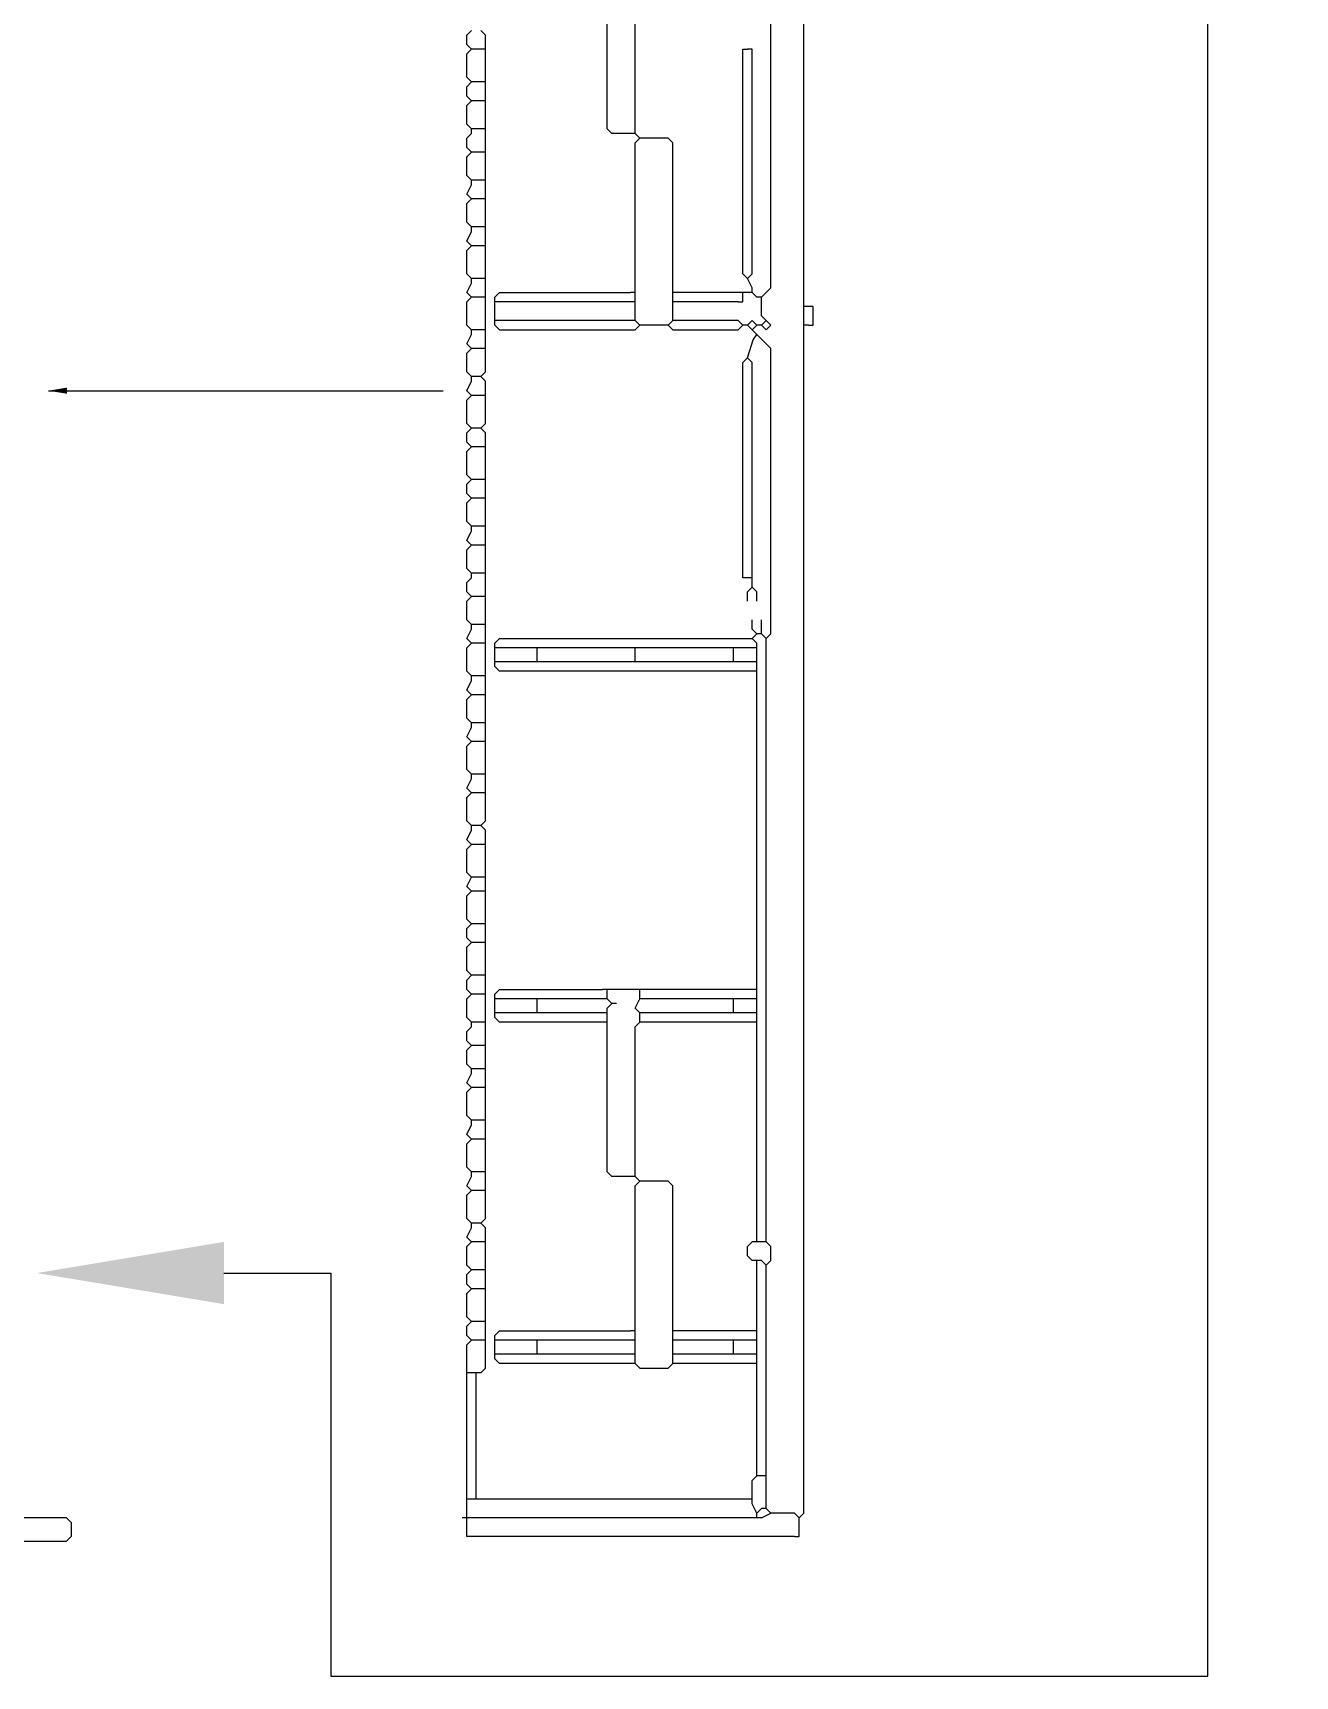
# Model space of a CAD drawing. Extents: x 31872 to 38560, y -10719 to -1519.
# Drawn here: x 34464.9 to 34599.9, y -6104.2 to -5928.6 of the extents above; entities that cross this region are included whole.
import ezdxf

# ---------------------------------------------------------------- set-up
doc = ezdxf.new("R2010")
doc.units = ezdxf.units.DM
doc.header["$MEASUREMENT"] = 0
doc.layers.add('20.7-DGO', color=1, linetype='Continuous')
doc.styles.add('ROMANS', font='romans.shx')
doc.styles.add('siredit', font='verdana.ttf')
doc.dimstyles.new('CC', dxfattribs={"dimtxt": 1, "dimasz": 2, "dimexe": 0.18, "dimexo": 0.0625, "dimgap": 0.09, "dimtad": 0, "dimdec": 0, "dimrnd": 1, "dimzin": 0, "dimdsep": 46, "dimtxsty": 'siredit', "dimblk": 'NONE', "dimcen": 0, "dimse1": 1, "dimse2": 1, "dimsd1": 1, "dimsd2": 1, "dimclrt": 7, "dimadec": 0, "dimazin": 0, "dimtfac": 1, "dimtdec": 0, "dimtofl": 0, "dimtmove": 0, "dimatfit": 3, "dimfxl": 0, "dimtolj": 1, "dimtzin": 0, "dimarcsym": 0})

# ---------------------------------------------------------------- blocks, each defined once
blk = doc.blocks.new('Inst Sub-Bastidor (LATERAL PARA CABOS 300MM)')
at = {"layer": '20.7-DGO', "linetype": 'Continuous'}
for points in [[(3.65, -12.9), (3.65, -0.25), (3.6, -0.2)], [(1.85, -11.05), (1.85, -9.5), (1.9, -9.45)], [(1.8, -11.1), (1.6, -11.1), (1.55, -11.05), (1.55, -9.5)], [(3.2, -12.85), (3.3, -12.75), (3.3, -9.7), (3.25, -9.65)], [(0.1, -10.2), (0.05, -10.15), (0.05, -10.05), (0.1, -10)], [(0.25, -10.15), (0.25, -10.05), (0.2, -10)], [(0.25, -10.2), (0.25, -10.15)], [(0.1, -10.55), (0.05, -10.5), (0.05, -10.25), (0.1, -10.2)], [(0.2, -10.2), (0.1, -10.2)], [(0.25, -10.2), (0.2, -10.2)], [(0.25, -10.25), (0.25, -10.2)], [(0.25, -10.5), (0.25, -10.25)], [(3, -10.25), (3, -10.2), (3.05, -10.2)], [(3.05, -12.65), (3, -12.6), (3, -10.25)], [(3.1, -10.25), (3.1, -10.2), (3.05, -10.2)], [(3.05, -12.65), (3.1, -12.6), (3.1, -10.25)], [(0.25, -10.55), (0.25, -10.5)], [(0.1, -10.75), (0.05, -10.7), (0.05, -10.6), (0.1, -10.55)], [(0.2, -10.55), (0.1, -10.55)], [(0.25, -10.55), (0.2, -10.55)], [(0.25, -10.6), (0.25, -10.55)], [(0.25, -10.7), (0.25, -10.6)], [(0.25, -10.75), (0.25, -10.7)], [(0.1, -11.05), (0.05, -11), (0.05, -10.8), (0.1, -10.75)], [(0.2, -10.75), (0.1, -10.75)], [(0.25, -10.75), (0.2, -10.75)], [(0.25, -10.8), (0.25, -10.75)], [(0.25, -11), (0.25, -10.8)], [(0.15, -11.05), (0.1, -11.05)], [(0.1, -11.1), (0.1, -11.05)], [(0.2, -11.05), (0.15, -11.05)], [(0.25, -11.05), (0.2, -11.05)], [(0.25, -11.05), (0.25, -11)], [(0.25, -11.1), (0.25, -11.05)], [(1.85, -11.1), (1.85, -11.05)], [(0.1, -11.3), (0.05, -11.25), (0.05, -11.15), (0.1, -11.1)], [(0.25, -11.25), (0.25, -11.1)], [(1.85, -11.1), (1.8, -11.1)], [(1.9, -11.15), (1.85, -11.1)], [(1.85, -12.75), (1.85, -11.2), (1.9, -11.15)], [(2.25, -12.75), (2.25, -11.2), (2.2, -11.15), (1.9, -11.15)], [(0.1, -11.6), (0.05, -11.55), (0.05, -11.35), (0.1, -11.3)], [(0.2, -11.3), (0.1, -11.3)], [(0.25, -11.3), (0.2, -11.3)], [(0.25, -11.3), (0.25, -11.25)], [(0.25, -11.35), (0.25, -11.3)], [(0.25, -11.55), (0.25, -11.35)], [(0.25, -11.6), (0.25, -11.55)], [(0.1, -11.8), (0.05, -11.75), (0.1, -11.65)], [(0.15, -11.6), (0.1, -11.6)], [(0.1, -11.65), (0.1, -11.6)], [(0.2, -11.6), (0.15, -11.6)], [(0.25, -11.6), (0.2, -11.6)], [(0.25, -11.65), (0.25, -11.6)], [(0.25, -11.75), (0.25, -11.65)], [(0.25, -11.8), (0.25, -11.75)], [(0.1, -12.1), (0.05, -12.05), (0.05, -11.85), (0.1, -11.8)], [(0.2, -11.8), (0.1, -11.8)], [(0.25, -11.8), (0.2, -11.8)], [(0.25, -11.85), (0.25, -11.8)], [(0.25, -12.05), (0.25, -11.85)], [(0.15, -12.1), (0.1, -12.1)], [(0.1, -12.15), (0.1, -12.1)], [(0.2, -12.1), (0.15, -12.1)], [(0.25, -12.1), (0.2, -12.1)], [(0.25, -12.1), (0.25, -12.05)], [(0.25, -12.15), (0.25, -12.1)], [(0.1, -12.3), (0.05, -12.25), (0.1, -12.15)], [(0.25, -12.25), (0.25, -12.15)], [(0.25, -12.3), (0.25, -12.25)], [(0.1, -12.65), (0.05, -12.6), (0.05, -12.35), (0.1, -12.3)], [(0.2, -12.3), (0.1, -12.3)], [(0.25, -12.3), (0.2, -12.3)], [(0.25, -12.35), (0.25, -12.3)], [(0.25, -12.6), (0.25, -12.35)], [(0.25, -12.65), (0.25, -12.6)], [(0.1, -12.85), (0.05, -12.8), (0.1, -12.7)], [(0.15, -12.65), (0.1, -12.65)], [(0.1, -12.7), (0.1, -12.65)], [(0.2, -12.65), (0.15, -12.65)], [(0.25, -12.65), (0.2, -12.65)], [(0.25, -12.7), (0.25, -12.65)], [(0.25, -12.8), (0.25, -12.7)], [(0.25, -12.85), (0.25, -12.8)], [(0.35, -12.85), (0.4, -12.8), (1.8, -12.8)], [(1.85, -12.8), (1.8, -12.8)], [(1.85, -12.8), (1.85, -12.75)], [(1.85, -12.85), (1.85, -12.8)], [(2.25, -12.8), (2.25, -12.75)], [(2.3, -12.8), (2.25, -12.8)], [(2.25, -12.85), (2.25, -12.8)], [(2.95, -12.8), (2.3, -12.8)], [(3, -12.8), (2.95, -12.8)], [(3.05, -12.8), (3, -12.8)], [(3, -12.85), (3, -12.8)], [(3.1, -12.75), (3.05, -12.65)], [(3.1, -12.8), (3.05, -12.8)], [(3.1, -12.8), (3.1, -12.75)], [(3.15, -12.85), (3.1, -12.8)], [(0.1, -13.2), (0.05, -13.15), (0.05, -12.9), (0.1, -12.85)], [(0.2, -12.85), (0.1, -12.85)], [(0.25, -12.85), (0.2, -12.85)], [(0.25, -12.9), (0.25, -12.85)], [(0.25, -13.15), (0.25, -12.9)], [(0.35, -12.9), (0.35, -12.85)], [(0.4, -12.9), (0.35, -12.9)], [(0.35, -12.95), (0.35, -12.9)], [(0.35, -13.05), (0.35, -12.95)], [(1.8, -12.9), (0.4, -12.9)], [(1.85, -12.9), (1.8, -12.9)], [(1.85, -12.9), (1.85, -12.85)], [(1.85, -12.95), (1.85, -12.9)], [(1.85, -13.05), (1.85, -12.95)], [(2.25, -12.9), (2.25, -12.85)], [(2.3, -12.9), (2.25, -12.9)], [(2.25, -12.95), (2.25, -12.9)], [(2.25, -13.05), (2.25, -12.95)], [(2.95, -12.9), (2.3, -12.9)], [(2.95, -12.9), (3, -12.9), (3, -12.85)], [(3.2, -12.85), (3.15, -12.85)], [(3.2, -12.9), (3.2, -12.85)], [(3.25, -13.1), (3.2, -13.05), (3.2, -12.9)], [(3.65, -12.95), (3.65, -12.9)], [(3.7, -12.95), (3.65, -12.95)], [(3.65, -13), (3.65, -12.95)], [(3.75, -13), (3.75, -12.95), (3.7, -12.95)], [(0.25, -13.2), (0.25, -13.15)], [(0.35, -13.1), (0.35, -13.05)], [(0.4, -13.1), (0.35, -13.1)], [(0.35, -13.15), (0.35, -13.1)], [(0.35, -13.15), (0.4, -13.2), (1.85, -13.2), (1.9, -13.15)], [(1.8, -13.1), (0.4, -13.1)], [(1.85, -13.1), (1.8, -13.1)], [(1.85, -13.1), (1.85, -13.05)], [(1.9, -13.15), (1.85, -13.1)], [(2.2, -13.15), (1.9, -13.15)], [(2.2, -13.15), (2.25, -13.1)], [(2.2, -13.15), (2.25, -13.2), (2.95, -13.2), (3, -13.15)], [(2.25, -13.1), (2.25, -13.05)], [(2.3, -13.1), (2.25, -13.1)], [(3, -13.15), (2.95, -13.1), (2.3, -13.1)], [(3.05, -13.15), (3, -13.15)], [(3.15, -13.15), (3.1, -13.1), (3.05, -13.15)], [(3.1, -13.2), (3.05, -13.15)], [(3.1, -13.2), (3.15, -13.15)], [(3.2, -13.15), (3.15, -13.15)], [(3.2, -13.15), (3.25, -13.1)], [(3.2, -13.15), (3.25, -13.2), (3.3, -13.15), (3.25, -13.1)], [(3.65, -13.1), (3.65, -13)], [(3.65, -13.15), (3.65, -13.1)], [(3.7, -13.15), (3.65, -13.15)], [(3.65, -13.2), (3.65, -13.15)], [(3.7, -13.15), (3.75, -13.15), (3.75, -13.1)], [(3.75, -13.1), (3.75, -13)], [(0.1, -13.4), (0.05, -13.35), (0.1, -13.25)], [(0.15, -13.2), (0.1, -13.2)], [(0.1, -13.25), (0.1, -13.2)], [(0.2, -13.2), (0.15, -13.2)], [(0.25, -13.2), (0.2, -13.2)], [(0.25, -13.25), (0.25, -13.2)], [(0.25, -13.35), (0.25, -13.25)], [(0.25, -13.4), (0.25, -13.35)], [(3.05, -13.5), (3.11, -13.305), (3.15, -13.25)], [(3.15, -13.25), (3.1, -13.2)], [(3.25, -16.5), (3.3, -16.45), (3.3, -13.4), (3.15, -13.25)], [(3.6, -25.9), (3.65, -25.85), (3.65, -13.2)], [(0.1, -13.7), (0.05, -13.65), (0.05, -13.45), (0.1, -13.4)], [(0.2, -13.4), (0.1, -13.4)], [(0.25, -13.4), (0.2, -13.4)], [(0.2, -13.7), (0.25, -13.65), (0.25, -13.45)], [(0.25, -13.45), (0.25, -13.4)], [(3, -15.8), (3, -13.55), (3.05, -13.5)], [(3.1, -15.8), (3.1, -13.55), (3.05, -13.5)], [(0.15, -13.7), (0.1, -13.7)], [(0.1, -13.75), (0.1, -13.7)], [(0.2, -13.7), (0.15, -13.7)], [(0.25, -13.85), (0.25, -13.75), (0.2, -13.7)], [(0.1, -13.9), (0.05, -13.85), (0.1, -13.75)], [(0.25, -13.9), (0.25, -13.85)], [(0.1, -14.25), (0.05, -14.2), (0.05, -13.95), (0.1, -13.9)], [(0.2, -13.9), (0.1, -13.9)], [(0.25, -13.9), (0.2, -13.9)], [(0.2, -14.25), (0.25, -14.2), (0.25, -13.95)], [(0.25, -13.95), (0.25, -13.9)], [(0.1, -14.45), (0.05, -14.4), (0.05, -14.3), (0.1, -14.25)], [(0.2, -14.25), (0.1, -14.25)], [(0.25, -14.4), (0.25, -14.3), (0.2, -14.25)], [(0.25, -14.45), (0.25, -14.4)], [(0.1, -14.8), (0.05, -14.75), (0.05, -14.5), (0.1, -14.45)], [(0.2, -14.45), (0.1, -14.45)], [(0.25, -14.45), (0.2, -14.45)], [(0.25, -14.5), (0.25, -14.45)], [(0.25, -14.75), (0.25, -14.5)], [(0.25, -14.8), (0.25, -14.75)], [(0.1, -15), (0.05, -14.95), (0.05, -14.85), (0.1, -14.8)], [(0.2, -14.8), (0.1, -14.8)], [(0.25, -14.8), (0.2, -14.8)], [(0.25, -14.85), (0.25, -14.8)], [(0.25, -14.95), (0.25, -14.85)], [(0.1, -15.3), (0.05, -15.25), (0.05, -15.05), (0.1, -15)], [(0.2, -15), (0.1, -15)], [(0.25, -15), (0.2, -15)], [(0.25, -15), (0.25, -14.95)], [(0.25, -15.05), (0.25, -15)], [(0.25, -15.25), (0.25, -15.05)], [(0.25, -15.3), (0.25, -15.25)], [(0.1, -15.5), (0.05, -15.45), (0.1, -15.35)], [(0.15, -15.3), (0.1, -15.3)], [(0.1, -15.35), (0.1, -15.3)], [(0.2, -15.3), (0.15, -15.3)], [(0.25, -15.3), (0.2, -15.3)], [(0.25, -15.35), (0.25, -15.3)], [(0.25, -15.45), (0.25, -15.35)], [(0.25, -15.5), (0.25, -15.45)], [(0.1, -15.8), (0.05, -15.75), (0.05, -15.55), (0.1, -15.5)], [(0.2, -15.5), (0.1, -15.5)], [(0.25, -15.5), (0.2, -15.5)], [(0.25, -15.55), (0.25, -15.5)], [(0.25, -15.75), (0.25, -15.55)], [(0.15, -15.8), (0.1, -15.8)], [(0.1, -15.85), (0.1, -15.8)], [(0.2, -15.8), (0.15, -15.8)], [(0.25, -15.8), (0.2, -15.8)], [(0.25, -15.8), (0.25, -15.75)], [(0.25, -15.85), (0.25, -15.8)], [(3.05, -15.85), (3, -15.85), (3, -15.8)], [(3.1, -15.85), (3.1, -15.8)], [(0.1, -16.05), (0.05, -16), (0.05, -15.9), (0.1, -15.85)], [(0.25, -16), (0.25, -15.85)], [(3.1, -15.85), (3.05, -15.85)], [(3.05, -16.1), (3.05, -16), (3.1, -15.95)], [(3.1, -15.9), (3.1, -15.85)], [(3.1, -15.95), (3.1, -15.9)], [(3.15, -16.1), (3.15, -16), (3.1, -15.95)], [(0.1, -16.35), (0.05, -16.3), (0.05, -16.1), (0.1, -16.05)], [(0.2, -16.05), (0.1, -16.05)], [(0.25, -16.05), (0.2, -16.05)], [(0.25, -16.05), (0.25, -16)], [(0.25, -16.1), (0.25, -16.05)], [(0.25, -16.3), (0.25, -16.1)], [(0.25, -16.35), (0.25, -16.3)], [(3.15, -16.45), (3.1, -16.4), (3.1, -16.3)], [(3.2, -16.4), (3.2, -16.3)], [(0.1, -16.55), (0.05, -16.5), (0.1, -16.4)], [(0.15, -16.35), (0.1, -16.35)], [(0.1, -16.4), (0.1, -16.35)], [(0.2, -16.35), (0.15, -16.35)], [(0.25, -16.35), (0.2, -16.35)], [(0.25, -16.4), (0.25, -16.35)], [(0.25, -16.5), (0.25, -16.4)], [(0.25, -16.55), (0.25, -16.5)], [(0.35, -16.55), (0.4, -16.5), (3.1, -16.5)], [(3.1, -16.5), (3.15, -16.45)], [(3.15, -16.55), (3.1, -16.5)], [(3.2, -16.45), (3.15, -16.45)], [(3.2, -16.45), (3.2, -16.4)], [(3.25, -16.5), (3.2, -16.45)], [(3.25, -22.9), (3.25, -16.5)], [(0.1, -16.9), (0.05, -16.85), (0.05, -16.6), (0.1, -16.55)], [(0.2, -16.55), (0.1, -16.55)], [(0.25, -16.55), (0.2, -16.55)], [(0.25, -16.6), (0.25, -16.55)], [(0.25, -16.85), (0.25, -16.6)], [(0.35, -16.6), (0.35, -16.55)], [(0.4, -16.6), (0.35, -16.6)], [(0.35, -16.65), (0.35, -16.6)], [(0.35, -16.7), (0.35, -16.65)], [(0.75, -16.6), (0.4, -16.6)], [(0.8, -16.6), (0.75, -16.6)], [(0.85, -16.6), (0.8, -16.6)], [(0.8, -16.65), (0.8, -16.6)], [(0.8, -16.7), (0.8, -16.65)], [(1.8, -16.6), (0.85, -16.6)], [(1.85, -16.6), (1.8, -16.6)], [(1.9, -16.6), (1.85, -16.6)], [(1.85, -16.65), (1.85, -16.6)], [(1.85, -16.7), (1.85, -16.65)], [(2.85, -16.6), (1.9, -16.6)], [(2.9, -16.6), (2.85, -16.6)], [(2.95, -16.6), (2.9, -16.6)], [(2.9, -16.65), (2.9, -16.6)], [(2.9, -16.7), (2.9, -16.65)], [(3.1, -16.6), (2.95, -16.6)], [(3.15, -16.6), (3.1, -16.6)], [(3.15, -16.6), (3.15, -16.55)], [(3.15, -16.65), (3.15, -16.6)], [(3.15, -16.7), (3.15, -16.65)], [(0.25, -16.9), (0.25, -16.85)], [(0.35, -16.75), (0.35, -16.7)], [(0.4, -16.75), (0.35, -16.75)], [(0.35, -16.8), (0.35, -16.75)], [(3.1, -16.85), (0.4, -16.85), (0.35, -16.8)], [(0.75, -16.75), (0.4, -16.75)], [(0.8, -16.75), (0.75, -16.75)], [(0.8, -16.75), (0.8, -16.7)], [(0.85, -16.75), (0.8, -16.75)], [(1.8, -16.75), (0.85, -16.75)], [(1.85, -16.75), (1.8, -16.75)], [(1.85, -16.75), (1.85, -16.7)], [(1.9, -16.75), (1.85, -16.75)], [(2.85, -16.75), (1.9, -16.75)], [(2.9, -16.75), (2.85, -16.75)], [(2.9, -16.75), (2.9, -16.7)], [(2.95, -16.75), (2.9, -16.75)], [(3.1, -16.75), (2.95, -16.75)], [(3.15, -16.75), (3.1, -16.75)], [(3.15, -16.85), (3.1, -16.85)], [(3.15, -16.75), (3.15, -16.7)], [(3.15, -16.8), (3.15, -16.75)], [(3.15, -16.85), (3.15, -16.8)], [(3.15, -16.9), (3.15, -16.85)], [(0.1, -17.1), (0.05, -17.05), (0.1, -16.95)], [(0.15, -16.9), (0.1, -16.9)], [(0.1, -16.95), (0.1, -16.9)], [(0.2, -16.9), (0.15, -16.9)], [(0.25, -16.9), (0.2, -16.9)], [(0.25, -16.95), (0.25, -16.9)], [(0.25, -17.05), (0.25, -16.95)], [(3.15, -20.2), (3.15, -16.9)], [(0.1, -17.4), (0.05, -17.35), (0.05, -17.15), (0.1, -17.1)], [(0.2, -17.1), (0.1, -17.1)], [(0.25, -17.1), (0.2, -17.1)], [(0.25, -17.1), (0.25, -17.05)], [(0.25, -17.15), (0.25, -17.1)], [(0.25, -17.35), (0.25, -17.15)], [(0.25, -17.4), (0.25, -17.35)], [(0.1, -17.6), (0.05, -17.55), (0.1, -17.45)], [(0.15, -17.4), (0.1, -17.4)], [(0.1, -17.45), (0.1, -17.4)], [(0.2, -17.4), (0.15, -17.4)], [(0.25, -17.4), (0.2, -17.4)], [(0.25, -17.45), (0.25, -17.4)], [(0.25, -17.55), (0.25, -17.45)], [(0.25, -17.6), (0.25, -17.55)], [(0.1, -17.95), (0.05, -17.9), (0.05, -17.65), (0.1, -17.6)], [(0.2, -17.6), (0.1, -17.6)], [(0.25, -17.6), (0.2, -17.6)], [(0.25, -17.65), (0.25, -17.6)], [(0.25, -17.9), (0.25, -17.65)], [(0.25, -17.95), (0.25, -17.9)], [(0.1, -18.15), (0.05, -18.1), (0.1, -18)], [(0.15, -17.95), (0.1, -17.95)], [(0.1, -18), (0.1, -17.95)], [(0.2, -17.95), (0.15, -17.95)], [(0.25, -17.95), (0.2, -17.95)], [(0.25, -18), (0.25, -17.95)], [(0.25, -18.1), (0.25, -18)], [(0.1, -18.5), (0.05, -18.45), (0.05, -18.2), (0.1, -18.15)], [(0.2, -18.15), (0.1, -18.15)], [(0.25, -18.15), (0.2, -18.15)], [(0.2, -18.5), (0.25, -18.45), (0.25, -18.2)], [(0.25, -18.15), (0.25, -18.1)], [(0.25, -18.2), (0.25, -18.15)], [(0.1, -18.7), (0.05, -18.65), (0.1, -18.55)], [(0.15, -18.5), (0.1, -18.5)], [(0.1, -18.55), (0.1, -18.5)], [(0.2, -18.5), (0.15, -18.5)], [(0.25, -18.65), (0.25, -18.55), (0.2, -18.5)], [(0.1, -19.05), (0.05, -19), (0.05, -18.75), (0.1, -18.7)], [(0.2, -18.7), (0.1, -18.7)], [(0.25, -18.7), (0.2, -18.7)], [(0.25, -18.7), (0.25, -18.65)], [(0.25, -18.75), (0.25, -18.7)], [(0.25, -19), (0.25, -18.75)], [(0.1, -19.2), (0.05, -19.15), (0.1, -19.05)], [(0.2, -19.05), (0.1, -19.05)], [(0.25, -19.05), (0.2, -19.05)], [(0.25, -19.05), (0.25, -19)], [(0.25, -19.1), (0.25, -19.05)], [(0.25, -19.15), (0.25, -19.1)], [(0.1, -19.55), (0.05, -19.5), (0.05, -19.25), (0.1, -19.2)], [(0.2, -19.2), (0.1, -19.2)], [(0.25, -19.2), (0.2, -19.2)], [(0.25, -19.2), (0.25, -19.15)], [(0.25, -19.25), (0.25, -19.2)], [(0.25, -19.5), (0.25, -19.25)], [(0.1, -19.75), (0.05, -19.7), (0.05, -19.6), (0.1, -19.55)], [(0.2, -19.55), (0.1, -19.55)], [(0.25, -19.55), (0.2, -19.55)], [(0.25, -19.55), (0.25, -19.5)], [(0.25, -19.6), (0.25, -19.55)], [(0.25, -19.7), (0.25, -19.6)], [(0.1, -20.1), (0.05, -20.05), (0.05, -19.8), (0.1, -19.75)], [(0.2, -19.75), (0.1, -19.75)], [(0.25, -19.75), (0.2, -19.75)], [(0.25, -19.75), (0.25, -19.7)], [(0.25, -19.8), (0.25, -19.75)], [(0.25, -20.05), (0.25, -19.8)], [(0.1, -20.3), (0.05, -20.25), (0.05, -20.15), (0.1, -20.1)], [(0.2, -20.1), (0.1, -20.1)], [(0.25, -20.1), (0.2, -20.1)], [(0.25, -20.1), (0.25, -20.05)], [(0.25, -20.15), (0.25, -20.1)], [(0.25, -20.25), (0.25, -20.15)], [(3.15, -20.25), (3.15, -20.2)], [(0.1, -20.6), (0.05, -20.55), (0.05, -20.35), (0.1, -20.3)], [(0.2, -20.3), (0.1, -20.3)], [(0.25, -20.3), (0.2, -20.3)], [(0.25, -20.3), (0.25, -20.25)], [(0.25, -20.35), (0.25, -20.3)], [(0.25, -20.55), (0.25, -20.35)], [(0.35, -20.3), (0.4, -20.25), (1.5, -20.25)], [(0.35, -20.35), (0.35, -20.3)], [(0.4, -20.35), (0.35, -20.35)], [(0.35, -20.4), (0.35, -20.35)], [(0.75, -20.35), (0.4, -20.35)], [(0.8, -20.35), (0.75, -20.35)], [(0.85, -20.35), (0.8, -20.35)], [(0.8, -20.4), (0.8, -20.35)], [(1.5, -20.35), (0.85, -20.35)], [(1.55, -20.25), (1.5, -20.25)], [(1.55, -20.35), (1.5, -20.35)], [(1.6, -20.25), (1.55, -20.25)], [(1.55, -20.3), (1.55, -20.25)], [(1.55, -20.35), (1.55, -20.3)], [(1.6, -20.4), (1.55, -20.35)], [(1.85, -20.25), (1.6, -20.25)], [(1.9, -20.25), (1.85, -20.25)], [(1.9, -20.5), (1.85, -20.45), (1.9, -20.35)], [(1.95, -20.25), (1.9, -20.25)], [(1.9, -20.3), (1.9, -20.25)], [(1.9, -20.35), (1.9, -20.3)], [(1.95, -20.35), (1.9, -20.35)], [(3.1, -20.25), (1.95, -20.25)], [(2.85, -20.35), (1.95, -20.35)], [(2.9, -20.35), (2.85, -20.35)], [(2.95, -20.35), (2.9, -20.35)], [(2.9, -20.4), (2.9, -20.35)], [(3.1, -20.35), (2.95, -20.35)], [(3.15, -20.25), (3.1, -20.25)], [(3.15, -20.35), (3.1, -20.35)], [(3.15, -20.3), (3.15, -20.25)], [(3.15, -20.35), (3.15, -20.3)], [(3.15, -20.4), (3.15, -20.35)], [(0.25, -20.6), (0.25, -20.55)], [(0.35, -20.45), (0.35, -20.4)], [(0.35, -20.5), (0.35, -20.45)], [(0.4, -20.5), (0.35, -20.5)], [(0.35, -20.55), (0.35, -20.5)], [(1.5, -20.6), (0.4, -20.6), (0.35, -20.55)], [(0.75, -20.5), (0.4, -20.5)], [(0.8, -20.5), (0.75, -20.5)], [(0.8, -20.45), (0.8, -20.4)], [(0.8, -20.5), (0.8, -20.45)], [(0.85, -20.5), (0.8, -20.5)], [(1.5, -20.5), (0.85, -20.5)], [(1.55, -20.5), (1.5, -20.5)], [(1.55, -20.45), (1.6, -20.4)], [(1.55, -20.5), (1.55, -20.45)], [(1.55, -20.55), (1.55, -20.5)], [(1.55, -20.6), (1.55, -20.55)], [(1.65, -20.4), (1.6, -20.4)], [(1.95, -20.5), (1.9, -20.5)], [(1.9, -20.55), (1.9, -20.5)], [(1.9, -20.6), (1.9, -20.55)], [(2.85, -20.5), (1.95, -20.5)], [(2.9, -20.5), (2.85, -20.5)], [(2.9, -20.45), (2.9, -20.4)], [(2.9, -20.5), (2.9, -20.45)], [(2.95, -20.5), (2.9, -20.5)], [(3.1, -20.5), (2.95, -20.5)], [(3.15, -20.5), (3.1, -20.5)], [(3.15, -20.45), (3.15, -20.4)], [(3.15, -20.5), (3.15, -20.45)], [(3.15, -20.55), (3.15, -20.5)], [(3.15, -20.6), (3.15, -20.55)], [(0.1, -20.85), (0.05, -20.8), (0.05, -20.7), (0.1, -20.65)], [(0.15, -20.6), (0.1, -20.6)], [(0.1, -20.65), (0.1, -20.6)], [(0.2, -20.6), (0.15, -20.6)], [(0.25, -20.6), (0.2, -20.6)], [(0.25, -20.65), (0.25, -20.6)], [(0.25, -20.8), (0.25, -20.65)], [(1.55, -20.6), (1.5, -20.6)], [(1.55, -20.65), (1.55, -20.6)], [(1.8, -22.25), (1.6, -22.25), (1.55, -22.2), (1.55, -20.65)], [(1.85, -22.2), (1.85, -20.65), (1.9, -20.6)], [(1.95, -20.6), (1.9, -20.6)], [(3.1, -20.6), (1.95, -20.6)], [(3.15, -20.6), (3.1, -20.6)], [(3.15, -20.65), (3.15, -20.6)], [(3.15, -22.9), (3.15, -20.65)], [(0.1, -21.1), (0.05, -21.05), (0.05, -20.9), (0.1, -20.85)], [(0.2, -20.85), (0.1, -20.85)], [(0.25, -20.85), (0.2, -20.85)], [(0.25, -20.85), (0.25, -20.8)], [(0.25, -20.9), (0.25, -20.85)], [(0.25, -21.05), (0.25, -20.9)], [(0.25, -21.1), (0.25, -21.05)], [(0.1, -21.3), (0.05, -21.25), (0.1, -21.15)], [(0.15, -21.1), (0.1, -21.1)], [(0.1, -21.15), (0.1, -21.1)], [(0.2, -21.1), (0.15, -21.1)], [(0.25, -21.1), (0.2, -21.1)], [(0.25, -21.15), (0.25, -21.1)], [(0.25, -21.25), (0.25, -21.15)], [(0.25, -21.3), (0.25, -21.25)], [(0.1, -21.65), (0.05, -21.6), (0.05, -21.35), (0.1, -21.3)], [(0.2, -21.3), (0.1, -21.3)], [(0.25, -21.3), (0.2, -21.3)], [(0.25, -21.35), (0.25, -21.3)], [(0.25, -21.6), (0.25, -21.35)], [(0.25, -21.65), (0.25, -21.6)], [(0.1, -21.85), (0.05, -21.8), (0.1, -21.7)], [(0.15, -21.65), (0.1, -21.65)], [(0.1, -21.7), (0.1, -21.65)], [(0.2, -21.65), (0.15, -21.65)], [(0.25, -21.65), (0.2, -21.65)], [(0.25, -21.7), (0.25, -21.65)], [(0.25, -21.8), (0.25, -21.7)], [(0.1, -22.2), (0.05, -22.15), (0.05, -21.9), (0.1, -21.85)], [(0.2, -21.85), (0.1, -21.85)], [(0.25, -21.85), (0.2, -21.85)], [(0.25, -21.85), (0.25, -21.8)], [(0.25, -21.9), (0.25, -21.85)], [(0.25, -22.15), (0.25, -21.9)], [(0.1, -22.4), (0.05, -22.35), (0.1, -22.25)], [(0.15, -22.2), (0.1, -22.2)], [(0.1, -22.25), (0.1, -22.2)], [(0.2, -22.2), (0.15, -22.2)], [(0.25, -22.2), (0.2, -22.2)], [(0.25, -22.2), (0.25, -22.15)], [(0.25, -22.25), (0.25, -22.2)], [(0.25, -22.35), (0.25, -22.25)], [(1.85, -22.25), (1.8, -22.25)], [(1.85, -22.25), (1.85, -22.2)], [(1.9, -22.3), (1.85, -22.25)], [(1.85, -23.85), (1.85, -22.35), (1.9, -22.3)], [(2.25, -23.85), (2.25, -22.35), (2.2, -22.3), (1.9, -22.3)], [(0.1, -22.75), (0.05, -22.7), (0.05, -22.45), (0.1, -22.4)], [(0.2, -22.4), (0.1, -22.4)], [(0.25, -22.4), (0.2, -22.4)], [(0.2, -22.75), (0.25, -22.7), (0.25, -22.45)], [(0.25, -22.4), (0.25, -22.35)], [(0.25, -22.45), (0.25, -22.4)], [(0.1, -22.95), (0.05, -22.9), (0.1, -22.8)], [(0.15, -22.75), (0.1, -22.75)], [(0.1, -22.8), (0.1, -22.75)], [(0.2, -22.75), (0.15, -22.75)], [(0.25, -22.9), (0.25, -22.8), (0.2, -22.75)], [(0.1, -23.25), (0.05, -23.2), (0.05, -23), (0.1, -22.95)], [(0.2, -22.95), (0.1, -22.95)], [(0.25, -22.95), (0.2, -22.95)], [(0.25, -22.95), (0.25, -22.9)], [(0.25, -23), (0.25, -22.95)], [(0.25, -23.2), (0.25, -23)], [(3.1, -23.15), (3.05, -23.1), (3.05, -23), (3.1, -22.95)], [(3.15, -22.95), (3.1, -22.95)], [(3.15, -22.95), (3.15, -22.9)], [(3.2, -22.95), (3.15, -22.95)], [(3.25, -22.95), (3.2, -22.95)], [(3.25, -22.95), (3.25, -22.9)], [(3.25, -23.2), (3.3, -23.15), (3.3, -23), (3.25, -22.95)], [(3.15, -23.15), (3.1, -23.15)], [(3.2, -23.15), (3.15, -23.15)], [(3.15, -23.2), (3.15, -23.15)], [(3.25, -23.2), (3.2, -23.15)], [(0.1, -23.45), (0.05, -23.4), (0.05, -23.3), (0.1, -23.25)], [(0.2, -23.25), (0.1, -23.25)], [(0.25, -23.25), (0.2, -23.25)], [(0.25, -23.25), (0.25, -23.2)], [(0.25, -23.3), (0.25, -23.25)], [(0.25, -23.4), (0.25, -23.3)], [(3.15, -23.85), (3.15, -23.2)], [(3.25, -25.4), (3.25, -23.2)], [(0.1, -23.8), (0.05, -23.75), (0.05, -23.5), (0.1, -23.45)], [(0.2, -23.45), (0.1, -23.45)], [(0.25, -23.45), (0.2, -23.45)], [(0.25, -23.45), (0.25, -23.4)], [(0.25, -23.5), (0.25, -23.45)], [(0.25, -23.75), (0.25, -23.5)], [(0.1, -24), (0.05, -23.95), (0.05, -23.85), (0.1, -23.8)], [(0.2, -23.8), (0.1, -23.8)], [(0.25, -23.8), (0.2, -23.8)], [(0.25, -23.8), (0.25, -23.75)], [(0.25, -23.85), (0.25, -23.8)], [(0.25, -23.95), (0.25, -23.85)], [(1.85, -23.9), (1.85, -23.85)], [(2.25, -23.9), (2.25, -23.85)], [(3.15, -23.9), (3.15, -23.85)], [(0.05, -24.3), (0.05, -24.05), (0.1, -24)], [(0.2, -24), (0.1, -24)], [(0.25, -24), (0.2, -24)], [(0.2, -24.35), (0.25, -24.3), (0.25, -24.05)], [(0.25, -24), (0.25, -23.95)], [(0.25, -24.05), (0.25, -24)], [(0.35, -23.95), (0.4, -23.9), (1.8, -23.9)], [(0.35, -24), (0.35, -23.95)], [(0.4, -24), (0.35, -24)], [(0.35, -24.05), (0.35, -24)], [(0.35, -24.1), (0.35, -24.05)], [(0.75, -24), (0.4, -24)], [(0.8, -24), (0.75, -24)], [(0.85, -24), (0.8, -24)], [(0.8, -24.05), (0.8, -24)], [(0.8, -24.1), (0.8, -24.05)], [(1.8, -24), (0.85, -24)], [(1.85, -23.9), (1.8, -23.9)], [(1.85, -24), (1.8, -24)], [(1.85, -23.95), (1.85, -23.9)], [(1.85, -24), (1.85, -23.95)], [(1.85, -24.05), (1.85, -24)], [(1.85, -24.1), (1.85, -24.05)], [(2.3, -23.9), (2.25, -23.9)], [(2.25, -23.95), (2.25, -23.9)], [(2.25, -24), (2.25, -23.95)], [(2.3, -24), (2.25, -24)], [(2.25, -24.05), (2.25, -24)], [(2.25, -24.1), (2.25, -24.05)], [(3.1, -23.9), (2.3, -23.9)], [(2.85, -24), (2.3, -24)], [(2.9, -24), (2.85, -24)], [(2.95, -24), (2.9, -24)], [(2.9, -24.05), (2.9, -24)], [(2.9, -24.1), (2.9, -24.05)], [(3.1, -24), (2.95, -24)], [(3.15, -23.9), (3.1, -23.9)], [(3.15, -24), (3.1, -24)], [(3.15, -23.95), (3.15, -23.9)], [(3.15, -24), (3.15, -23.95)], [(3.15, -24.05), (3.15, -24)], [(3.15, -24.1), (3.15, -24.05)], [(0.35, -24.15), (0.35, -24.1)], [(0.4, -24.15), (0.35, -24.15)], [(0.35, -24.2), (0.35, -24.15)], [(1.8, -24.25), (0.4, -24.25), (0.35, -24.2)], [(0.75, -24.15), (0.4, -24.15)], [(0.8, -24.15), (0.75, -24.15)], [(0.8, -24.15), (0.8, -24.1)], [(0.85, -24.15), (0.8, -24.15)], [(1.8, -24.15), (0.85, -24.15)], [(1.85, -24.15), (1.8, -24.15)], [(1.85, -24.15), (1.85, -24.1)], [(1.85, -24.2), (1.85, -24.15)], [(1.85, -24.25), (1.85, -24.2)], [(2.25, -24.15), (2.25, -24.1)], [(2.3, -24.15), (2.25, -24.15)], [(2.25, -24.2), (2.25, -24.15)], [(2.25, -24.25), (2.25, -24.2)], [(2.85, -24.15), (2.3, -24.15)], [(2.9, -24.15), (2.85, -24.15)], [(2.9, -24.15), (2.9, -24.1)], [(2.95, -24.15), (2.9, -24.15)], [(3.1, -24.15), (2.95, -24.15)], [(3.15, -24.15), (3.1, -24.15)], [(3.15, -24.15), (3.15, -24.1)], [(3.15, -24.2), (3.15, -24.15)], [(3.15, -24.25), (3.15, -24.2)], [(0.05, -24.35), (0.05, -24.3)], [(0.1, -24.35), (0.05, -24.35)], [(0.05, -24.4), (0.05, -24.35)], [(0.05, -25.65), (0.05, -24.4)], [(0.15, -24.35), (0.1, -24.35)], [(0.2, -24.35), (0.15, -24.35)], [(0.15, -24.4), (0.15, -24.35)], [(0.15, -25.65), (0.15, -24.4)], [(1.85, -24.25), (1.8, -24.25)], [(1.85, -24.25), (1.9, -24.3), (2.2, -24.3), (2.25, -24.25)], [(2.3, -24.25), (2.25, -24.25)], [(3.1, -24.25), (2.3, -24.25)], [(3.15, -24.25), (3.1, -24.25)], [(3.15, -24.3), (3.15, -24.25)], [(3.15, -25.4), (3.15, -24.3)], [(3.1, -25.65), (3.1, -25.5), (3.15, -25.45)], [(3.15, -25.45), (3.15, -25.4)], [(3.2, -25.45), (3.15, -25.45)], [(3.25, -25.45), (3.2, -25.45)], [(3.25, -25.45), (3.25, -25.4)], [(3.25, -25.5), (3.25, -25.45)], [(3.25, -25.75), (3.25, -25.5)], [(0.05, -25.7), (0.05, -25.65)], [(0.1, -25.7), (0.05, -25.7)], [(0.05, -25.75), (0.05, -25.7)], [(0.05, -25.85), (0.05, -25.75)], [(0.15, -25.7), (0.1, -25.7)], [(0.15, -25.7), (0.15, -25.65)], [(0.2, -25.7), (0.15, -25.7)], [(3.05, -25.7), (0.2, -25.7)], [(3.1, -25.7), (3.05, -25.7)], [(3.1, -25.7), (3.1, -25.65)], [(3.1, -25.75), (3.1, -25.7)], [(3.15, -25.85), (3.1, -25.75)], [(3.15, -25.85), (3.2, -25.8)], [(3.25, -25.8), (3.2, -25.8)], [(3.25, -25.8), (3.25, -25.75)], [(3.3, -25.85), (3.25, -25.8)], [(0.05, -25.9), (0, -25.9)], [(0.05, -25.9), (0.05, -25.85)], [(0.1, -25.9), (0.05, -25.9)], [(0.05, -25.95), (0.05, -25.9)], [(0.05, -26.05), (0.05, -25.95)], [(3.1, -25.9), (0.1, -25.9)], [(3.15, -25.9), (3.1, -25.9)], [(3.15, -25.9), (3.15, -25.85)], [(3.2, -25.9), (3.15, -25.9)], [(3.2, -25.9), (3.3, -25.85)], [(3.6, -25.9), (3.55, -25.85), (3.3, -25.85)], [(3.6, -26.05), (3.6, -25.9)], [(0.05, -26.1), (0.05, -26.05)], [(0.1, -26.1), (0.05, -26.1)], [(3.55, -26.1), (0.1, -26.1)], [(3.55, -26.1), (3.6, -26.1), (3.6, -26.05)]]:
    blk.add_lwpolyline(points, dxfattribs=at)
at = {"layer": '20.7-DGO', "lineweight": 0, "style": 'ROMANS'}
for tag, p, flags in [('FID', (0.737, 1.199), 1), ('FATOR', (0.737, 0.827), 3), ('ID_ATIVIDADE', (0.737, 0.455), 3), ('QTDE', (0.737, 0.083), 3)]:
    blk.add_attdef(tag, p, '', height=0.25, dxfattribs=dict(at, flags=flags))
blk = doc.blocks.new("Inst bastidor para distribuição óptica (BASTIDOR ÓPT A.D. 45U 23'' 300mm)")
at = {"layer": '20.7-DGO'}
blk.add_line((3.625, 0.2), (3.625, 0.05), dxfattribs=at)
at = {"layer": '20.7-DGO', "linetype": 'Continuous'}
for points in [[(3.625, 0.2), (3.625, 0.2), (3.575, 0.25), (2.725, 0.25)], [(-3.625, 0.05), (-3.575, 0), (3.575, 0), (3.625, 0.05)]]:
    blk.add_lwpolyline(points, dxfattribs=at)
at = {"layer": '20.7-DGO', "lineweight": 0, "style": 'ROMANS', "flags": 3}
for tag, p in [('FATOR', (-2.101, 29.171)), ('ID_ATIVIDADE', (-2.101, 28.474)), ('QTDE', (-2.101, 27.777))]:
    blk.add_attdef(tag, p, '', height=0.468, dxfattribs=at)
at = {"layer": '20.7-DGO', "lineweight": 0, "style": 'ROMANS'}
blk.add_attdef('FID', (-1.135, 26.513), '', height=0.468, dxfattribs=at)
blk = doc.blocks.new('_None')

msp = doc.modelspace()

# ---------------------------------------------------------------- linework, layer by layer
msp.add_lwpolyline([(34485.36, -6061.15), (34496.79, -6061.15), (34496.79, -6104.24), (34590.53, -6104.24), (34590.53, -5871.5), (34645.88, -5871.5)])
msp.add_solid([(34485.36, -6064.48), (34465.36, -6061.15), (34485.36, -6057.82)])

# ---------------------------------------------------------------- block references
at = {"layer": '20.7-DGO', "color": 0, "lineweight": 0, "xscale": 10, "yscale": 10, "zscale": 10}
for name, p in [("Inst bastidor para distribuição óptica (BASTIDOR ÓPT A.D. 45U 23'' 300mm)", (34432.76, -6089.82)), ('Inst Sub-Bastidor (LATERAL PARA CABOS 300MM)', (34510.83, -5828.32))]:
    msp.add_blockref(name, p, dxfattribs=at)

# ---------------------------------------------------------------- leaders
msp.add_leader([(34466.59, -5966.82), (34508.79, -5966.82)], dimstyle='CC', override={"dimgap": 0.09, "dimtad": 0})

doc.saveas('drawing.dxf')
